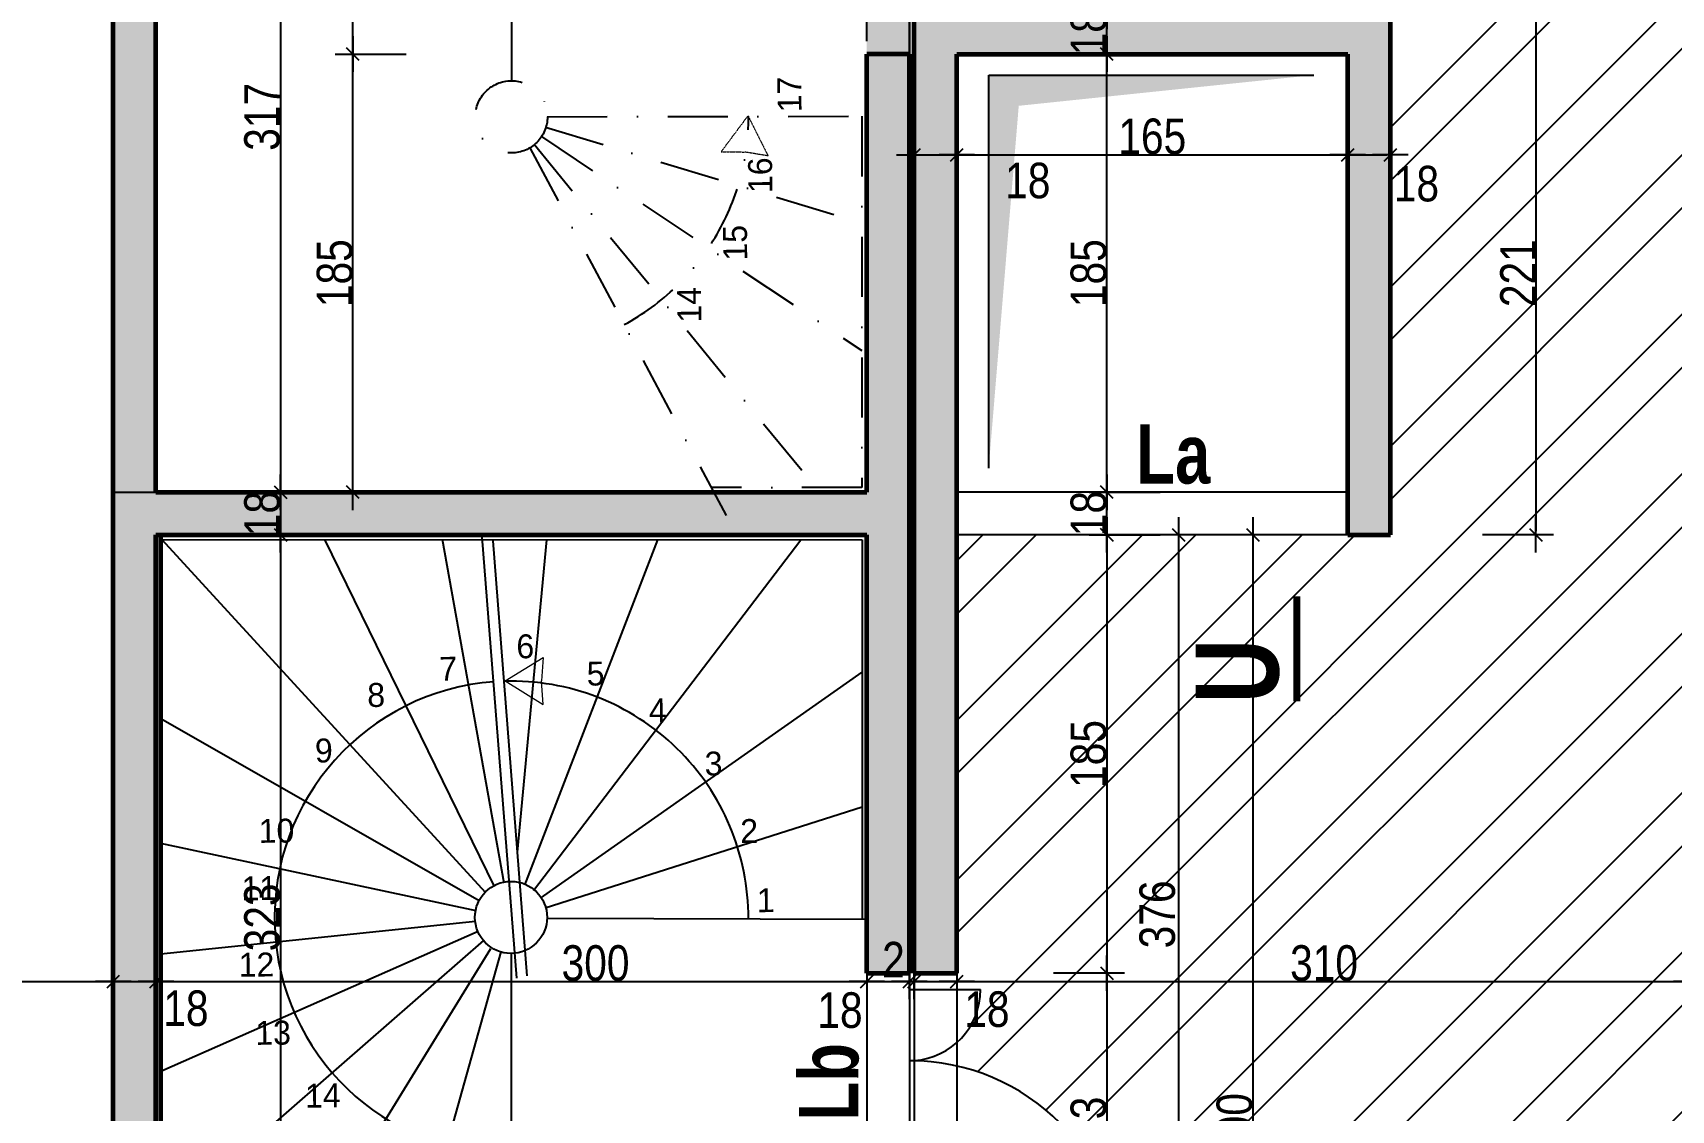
# Model space of a CAD drawing. Header units: millimetres. Extents: x -1734 to 5256, y -3612 to 588.
# Drawn here: x 1688 to 2379, y -916 to -461 of the extents above; entities that cross this region are included whole.
import ezdxf
from ezdxf.enums import TextEntityAlignment as Align

# ---------------------------------------------------------------- set-up
doc = ezdxf.new("R2010")
doc.units = ezdxf.units.MM
for name, pattern in [('CACHEX2', [19.05, 12.7, -6.35]), ('Style de ligne -16', [0.192476, 0.123031, -0.069444]), ('TIRETPTX2', [50.8, 25.4, -12.7, 0, -12.7])]:
    doc.linetypes.add(name, pattern=pattern)
for name, color, linetype in [('01_cote_gen', 4, 'Continuous'), ('01_isolant ext', 2, 'TIRETPTX2'), ('01_linteaux', 2, 'Continuous'), ('01_murs_sup', 2, 'CACHEX2'), ('01_poch_murs', 253, 'Continuous'), ('01_resv', 32, 'Continuous'), ('01_texte', 230, 'Continuous'), ('AA_COTES', 2, 'Continuous')]:
    doc.layers.add(name, color=color, linetype=linetype)
doc.layers.add('01_murs_coup', color=5, linetype='Continuous', lineweight=60)
doc.styles.add('Century Gothic', font='GOTHIC.TTF')
doc.styles.add('impact', font='impact.ttf')
doc.styles.add('STYLE2', font='ARIALN.TTF')
doc.dimstyles.new('JB50', dxfattribs={"dimscale": 0.1, "dimtxt": 150, "dimasz": 15, "dimexe": 0.1, "dimexo": 0.1, "dimgap": 0.09, "dimtad": 1, "dimdec": 1, "dimdsep": 46, "dimtxsty": 'STYLE2', "dimblk1": 'BOND_G', "dimblk2": 'BOND_D', "dimsah": 1, "dimcen": 1.5, "dimdle": 0.01, "dimse1": 1, "dimse2": 1, "dimclrd": 4, "dimclre": 2, "dimclrt": 6, "dimazin": 2, "dimtfac": 2.333333, "dimtdec": 1, "dimtix": 1, "dimtmove": 2, "dimatfit": 3, "dimldrblk": 'BOND_G', "dimfxl": 1, "dimtolj": 1, "dimtzin": 0, "dimarcsym": 0})
pattern_1 = [(135, (-68736.468, 24963.4096), (-11.22532015, 9e-16), [7.9375, -7.9375])]

# ---------------------------------------------------------------- blocks, each defined once
blk = doc.blocks.new('BOND_G')
at = {"layer": 'AA_COTES', "color": 0}
for p, q in [((0, -5), (0, 15)), ((5, 0), (-5, 0)), ((1.77, 1.77), (-1.77, -1.77))]:
    blk.add_line(p, q, dxfattribs=at)
blk = doc.blocks.new('BOND_D')
at = {"layer": 'AA_COTES', "color": 0}
for p, q in [((0, 5), (0, -15)), ((5, 0), (-5, 0)), ((-1.77, -1.77), (1.77, 1.77))]:
    blk.add_line(p, q, dxfattribs=at)
blk = doc.blocks.new('*D31')
at = {"layer": '01_cote_gen', "color": 4, "lineweight": -2, "transparency": 16777216}
blk.add_line((2061.23, -512.19), (2076.23, -512.19), dxfattribs=at)
at = {"layer": 'DEFPOINTS', "color": 0}
for p in [(2077.73, -512.19), (2059.73, -527.37), (2077.73, -527.37)]:
    blk.add_point(p, dxfattribs=at)
at = {"layer": '01_cote_gen', "color": 4, "lineweight": -2, "transparency": 16777216, "xscale": 1.5, "yscale": 1.5, "zscale": 1.5, "rotation": 180}
blk.add_blockref('BOND_G', (2059.73, -512.19), dxfattribs=at)
at = {"layer": '01_cote_gen', "color": 4, "lineweight": -2, "transparency": 16777216, "xscale": 1.5, "yscale": 1.5, "zscale": 1.5}
blk.add_blockref('BOND_D', (2077.73, -512.19), dxfattribs=at)
at = {"layer": '01_cote_gen', "color": 6, "transparency": 16777216, "insert": (2107.68, -523.15), "char_height": 15, "attachment_point": 5, "style": 'STYLE2'}
blk.add_mtext('\\A1;18', dxfattribs=at)
blk = doc.blocks.new('*D32')
at = {"layer": '01_cote_gen', "color": 4, "lineweight": -2, "transparency": 16777216}
blk.add_line((2244.23, -512.19), (2259.23, -512.19), dxfattribs=at)
at = {"layer": 'DEFPOINTS', "color": 0}
for p in [(2260.73, -512.19), (2242.73, -528.92), (2260.73, -528.92)]:
    blk.add_point(p, dxfattribs=at)
at = {"layer": '01_cote_gen', "color": 4, "lineweight": -2, "transparency": 16777216, "xscale": 1.5, "yscale": 1.5, "zscale": 1.5, "rotation": 180}
blk.add_blockref('BOND_G', (2242.73, -512.19), dxfattribs=at)
at = {"layer": '01_cote_gen', "color": 4, "lineweight": -2, "transparency": 16777216, "xscale": 1.5, "yscale": 1.5, "zscale": 1.5}
blk.add_blockref('BOND_D', (2260.73, -512.19), dxfattribs=at)
at = {"layer": '01_cote_gen', "color": 6, "transparency": 16777216, "insert": (2271.71, -524.48), "char_height": 15, "attachment_point": 5, "style": 'STYLE2'}
blk.add_mtext('\\A1;18', dxfattribs=at)
blk = doc.blocks.new('*D67')
at = {"layer": '01_cote_gen', "color": 4, "lineweight": -2, "transparency": 16777216}
blk.add_line((974.23, -861.21), (1720.23, -861.21), dxfattribs=at)
at = {"layer": 'DEFPOINTS', "color": 0}
for p in [(1721.73, -861.21), (972.73, -883.71), (1721.73, -883.71)]:
    blk.add_point(p, dxfattribs=at)
at = {"layer": '01_cote_gen', "color": 4, "lineweight": -2, "transparency": 16777216, "xscale": 1.5, "yscale": 1.5, "zscale": 1.5, "rotation": 180}
blk.add_blockref('BOND_G', (972.73, -861.21), dxfattribs=at)
at = {"layer": '01_cote_gen', "color": 4, "lineweight": -2, "transparency": 16777216, "xscale": 1.5, "yscale": 1.5, "zscale": 1.5}
blk.add_blockref('BOND_D', (1721.73, -861.21), dxfattribs=at)
at = {"layer": '01_cote_gen', "color": 6, "transparency": 16777216, "insert": (1347.23, -853.55), "char_height": 15, "attachment_point": 5, "style": 'STYLE2'}
blk.add_mtext('\\A1;749', dxfattribs=at)
blk = doc.blocks.new('*D68')
at = {"layer": '01_cote_gen', "color": 4, "lineweight": -2, "transparency": 16777216}
blk.add_line((1723.23, -861.21), (1738.23, -861.21), dxfattribs=at)
at = {"layer": 'DEFPOINTS', "color": 0}
for p in [(1739.73, -861.21), (1721.73, -906.64), (1739.73, -906.64)]:
    blk.add_point(p, dxfattribs=at)
at = {"layer": '01_cote_gen', "color": 4, "lineweight": -2, "transparency": 16777216, "xscale": 1.5, "yscale": 1.5, "zscale": 1.5, "rotation": 180}
blk.add_blockref('BOND_G', (1721.73, -861.21), dxfattribs=at)
at = {"layer": '01_cote_gen', "color": 4, "lineweight": -2, "transparency": 16777216, "xscale": 1.5, "yscale": 1.5, "zscale": 1.5}
blk.add_blockref('BOND_D', (1739.73, -861.21), dxfattribs=at)
at = {"layer": '01_cote_gen', "color": 6, "transparency": 16777216, "insert": (1752.37, -872.63), "char_height": 15, "attachment_point": 5, "style": 'STYLE2'}
blk.add_mtext('\\A1;18', dxfattribs=at)
blk = doc.blocks.new('*D69')
at = {"layer": '01_cote_gen', "color": 4, "lineweight": -2, "transparency": 16777216}
blk.add_line((1741.23, -861.21), (2038.23, -861.21), dxfattribs=at)
at = {"layer": 'DEFPOINTS', "color": 0}
for p in [(1739.73, -834.18), (2039.73, -845.36), (2039.73, -861.21)]:
    blk.add_point(p, dxfattribs=at)
at = {"layer": '01_cote_gen', "color": 4, "lineweight": -2, "transparency": 16777216, "xscale": 1.5, "yscale": 1.5, "zscale": 1.5, "rotation": 180}
blk.add_blockref('BOND_G', (1739.73, -861.21), dxfattribs=at)
at = {"layer": '01_cote_gen', "color": 4, "lineweight": -2, "transparency": 16777216, "xscale": 1.5, "yscale": 1.5, "zscale": 1.5}
blk.add_blockref('BOND_D', (2039.73, -861.21), dxfattribs=at)
at = {"layer": '01_cote_gen', "color": 6, "transparency": 16777216, "insert": (1925.25, -853.55), "char_height": 15, "attachment_point": 5, "style": 'STYLE2'}
blk.add_mtext('\\A1;300', dxfattribs=at)
blk = doc.blocks.new('*D70')
at = {"layer": '01_cote_gen', "color": 4, "lineweight": -2, "transparency": 16777216}
blk.add_line((2041.23, -861.21), (2056.23, -861.21), dxfattribs=at)
at = {"layer": 'DEFPOINTS', "color": 0}
for p in [(2039.73, -834.94), (2057.73, -834.94), (2057.73, -861.21)]:
    blk.add_point(p, dxfattribs=at)
at = {"layer": '01_cote_gen', "color": 4, "lineweight": -2, "transparency": 16777216, "xscale": 1.5, "yscale": 1.5, "zscale": 1.5, "rotation": 180}
blk.add_blockref('BOND_G', (2039.73, -861.21), dxfattribs=at)
at = {"layer": '01_cote_gen', "color": 4, "lineweight": -2, "transparency": 16777216, "xscale": 1.5, "yscale": 1.5, "zscale": 1.5}
blk.add_blockref('BOND_D', (2057.73, -861.21), dxfattribs=at)
at = {"layer": '01_cote_gen', "color": 6, "transparency": 16777216, "insert": (2028.42, -873.43), "char_height": 15, "attachment_point": 5, "style": 'STYLE2'}
blk.add_mtext('\\A1;18', dxfattribs=at)
blk = doc.blocks.new('*D71')
at = {"layer": '01_cote_gen', "color": 4, "lineweight": -2, "transparency": 16777216}
for p, q in [((2056.23, -861.21), (2054.73, -861.21)), ((2057.73, -861.21), (2059.73, -861.21)), ((2061.23, -861.21), (2062.73, -861.21))]:
    blk.add_line(p, q, dxfattribs=at)
at = {"layer": 'DEFPOINTS', "color": 0}
for p in [(2057.73, -828.8), (2059.73, -828.8), (2059.73, -861.21)]:
    blk.add_point(p, dxfattribs=at)
at = {"layer": '01_cote_gen', "color": 4, "lineweight": -2, "transparency": 16777216, "xscale": 1.5, "yscale": 1.5, "zscale": 1.5}
blk.add_blockref('BOND_G', (2057.73, -861.21), dxfattribs=at)
at = {"layer": '01_cote_gen', "color": 4, "lineweight": -2, "transparency": 16777216, "xscale": 1.5, "yscale": 1.5, "zscale": 1.5, "rotation": 180}
blk.add_blockref('BOND_D', (2059.73, -861.21), dxfattribs=at)
at = {"layer": '01_cote_gen', "color": 6, "transparency": 16777216, "insert": (2050.98, -852.02), "char_height": 15, "attachment_point": 5, "style": 'STYLE2'}
blk.add_mtext('\\A1;2', dxfattribs=at)
blk = doc.blocks.new('*D72')
at = {"layer": '01_cote_gen', "color": 4, "lineweight": -2, "transparency": 16777216}
blk.add_line((2061.23, -861.21), (2076.23, -861.21), dxfattribs=at)
at = {"layer": 'DEFPOINTS', "color": 0}
for p in [(2059.73, -820.83), (2077.73, -820.83), (2077.73, -861.21)]:
    blk.add_point(p, dxfattribs=at)
at = {"layer": '01_cote_gen', "color": 4, "lineweight": -2, "transparency": 16777216, "xscale": 1.5, "yscale": 1.5, "zscale": 1.5, "rotation": 180}
blk.add_blockref('BOND_G', (2059.73, -861.21), dxfattribs=at)
at = {"layer": '01_cote_gen', "color": 4, "lineweight": -2, "transparency": 16777216, "xscale": 1.5, "yscale": 1.5, "zscale": 1.5}
blk.add_blockref('BOND_D', (2077.73, -861.21), dxfattribs=at)
at = {"layer": '01_cote_gen', "color": 6, "transparency": 16777216, "insert": (2090.43, -873.02), "char_height": 15, "attachment_point": 5, "style": 'STYLE2'}
blk.add_mtext('\\A1;18', dxfattribs=at)
blk = doc.blocks.new('*D73')
at = {"layer": '01_cote_gen', "color": 4, "lineweight": -2, "transparency": 16777216}
blk.add_line((2079.23, -861.21), (2386.23, -861.21), dxfattribs=at)
at = {"layer": 'DEFPOINTS', "color": 0}
for p in [(2077.73, -815.43), (2387.73, -815.43), (2387.73, -861.21)]:
    blk.add_point(p, dxfattribs=at)
at = {"layer": '01_cote_gen', "color": 4, "lineweight": -2, "transparency": 16777216, "xscale": 1.5, "yscale": 1.5, "zscale": 1.5, "rotation": 180}
blk.add_blockref('BOND_G', (2077.73, -861.21), dxfattribs=at)
at = {"layer": '01_cote_gen', "color": 4, "lineweight": -2, "transparency": 16777216, "xscale": 1.5, "yscale": 1.5, "zscale": 1.5}
blk.add_blockref('BOND_D', (2387.73, -861.21), dxfattribs=at)
at = {"layer": '01_cote_gen', "color": 6, "transparency": 16777216, "insert": (2232.73, -853.55), "char_height": 15, "attachment_point": 5, "style": 'STYLE2'}
blk.add_mtext('\\A1;310', dxfattribs=at)
blk = doc.blocks.new('*D174')
at = {"layer": '01_cote_gen', "color": 4, "lineweight": -2, "transparency": 16777216}
blk.add_line((2141.02, -671.18), (2141.02, -656.18), dxfattribs=at)
at = {"layer": 'DEFPOINTS', "color": 0}
for p in [(2141.02, -654.68), (2160.23, -654.68), (2160.23, -672.68)]:
    blk.add_point(p, dxfattribs=at)
at = {"layer": '01_cote_gen', "color": 4, "lineweight": -2, "transparency": 16777216, "xscale": 1.5, "yscale": 1.5, "zscale": 1.5}
for name, p, rotation in [('BOND_D', (2141.02, -654.68), 90), ('BOND_G', (2141.02, -672.68), 270)]:
    blk.add_blockref(name, p, dxfattribs=dict(at, rotation=rotation))
at = {"layer": '01_cote_gen', "color": 6, "transparency": 16777216, "insert": (2133.35, -663.68), "char_height": 15, "attachment_point": 5, "rotation": 90, "style": 'STYLE2'}
blk.add_mtext('\\A1;18', dxfattribs=at)
blk = doc.blocks.new('*D175')
at = {"layer": '01_cote_gen', "color": 4, "lineweight": -2, "transparency": 16777216}
blk.add_line((2141.02, -653.18), (2141.02, -471.18), dxfattribs=at)
at = {"layer": 'DEFPOINTS', "color": 0}
for p in [(2141.02, -469.68), (2163.52, -469.68), (2163.52, -654.68)]:
    blk.add_point(p, dxfattribs=at)
at = {"layer": '01_cote_gen', "color": 4, "lineweight": -2, "transparency": 16777216, "xscale": 1.5, "yscale": 1.5, "zscale": 1.5}
for name, p, rotation in [('BOND_D', (2141.02, -469.68), 90), ('BOND_G', (2141.02, -654.68), 270)]:
    blk.add_blockref(name, p, dxfattribs=dict(at, rotation=rotation))
at = {"layer": '01_cote_gen', "color": 6, "transparency": 16777216, "insert": (2133.35, -562.18), "char_height": 15, "attachment_point": 5, "rotation": 90, "style": 'STYLE2'}
blk.add_mtext('\\A1;185', dxfattribs=at)
blk = doc.blocks.new('*D176')
at = {"layer": '01_cote_gen', "color": 4, "lineweight": -2, "transparency": 16777216}
blk.add_line((2141.02, -468.18), (2141.02, -453.18), dxfattribs=at)
at = {"layer": 'DEFPOINTS', "color": 0}
for p in [(2141.02, -451.68), (2161.34, -451.68), (2155.34, -469.68)]:
    blk.add_point(p, dxfattribs=at)
at = {"layer": '01_cote_gen', "color": 4, "lineweight": -2, "transparency": 16777216, "xscale": 1.5, "yscale": 1.5, "zscale": 1.5}
for name, p, rotation in [('BOND_D', (2141.02, -451.68), 90), ('BOND_G', (2141.02, -469.68), 270)]:
    blk.add_blockref(name, p, dxfattribs=dict(at, rotation=rotation))
at = {"layer": '01_cote_gen', "color": 6, "transparency": 16777216, "insert": (2133.35, -460.68), "char_height": 15, "attachment_point": 5, "rotation": 90, "style": 'STYLE2'}
blk.add_mtext('\\A1;18', dxfattribs=at)
blk = doc.blocks.new('*D178')
at = {"layer": '01_cote_gen', "color": 4, "lineweight": -2, "transparency": 16777216}
blk.add_line((2141.02, -674.18), (2141.02, -856.21), dxfattribs=at)
at = {"layer": 'DEFPOINTS', "color": 0}
for p in [(2105.26, -672.68), (2077.73, -857.71), (2141.02, -857.71)]:
    blk.add_point(p, dxfattribs=at)
at = {"layer": '01_cote_gen', "color": 4, "lineweight": -2, "transparency": 16777216, "xscale": 1.5, "yscale": 1.5, "zscale": 1.5}
for name, p, rotation in [('BOND_G', (2141.02, -672.68), 90), ('BOND_D', (2141.02, -857.71), 270)]:
    blk.add_blockref(name, p, dxfattribs=dict(at, rotation=rotation))
at = {"layer": '01_cote_gen', "color": 6, "transparency": 16777216, "insert": (2133.35, -765.2), "char_height": 15, "attachment_point": 5, "rotation": 90, "style": 'STYLE2'}
blk.add_mtext('\\A1;185', dxfattribs=at)
blk = doc.blocks.new('Groupe-141-1')
at = {"color": 7, "linetype": 'Style de ligne -16', "lineweight": 13}
for p, q in [((14120.06, -46468.85), (14103.01, -46460.55)), ((14103.01, -46460.55), (14104.76, -46470.38)), ((14120.06, -46468.85), (14104.99, -46480.37)), ((14104.99, -46480.37), (14104.76, -46470.38))]:
    blk.add_line(p, q, dxfattribs=at)
blk = doc.blocks.new('Groupe-142-1')
at = {"color": 7, "linetype": 'Continuous', "lineweight": 13}
for p, q in [((14080.01, -46273.06), (14094.02, -46260.26)), ((14094.02, -46260.26), (14095.12, -46270.2)), ((14080.01, -46273.06), (14097.73, -46279.84)), ((14097.73, -46279.84), (14095.12, -46270.2))]:
    blk.add_line(p, q, dxfattribs=at)
blk = doc.blocks.new('*D520')
at = {"layer": '01_cote_gen', "color": 4, "lineweight": -2, "transparency": 16777216}
blk.add_line((2079.23, -512.19), (2241.23, -512.19), dxfattribs=at)
at = {"layer": 'DEFPOINTS', "color": 0}
for p in [(2242.73, -512.19), (2077.73, -526.25), (2242.73, -526.25)]:
    blk.add_point(p, dxfattribs=at)
at = {"layer": '01_cote_gen', "color": 4, "lineweight": -2, "transparency": 16777216, "xscale": 1.5, "yscale": 1.5, "zscale": 1.5, "rotation": 180}
blk.add_blockref('BOND_G', (2077.73, -512.19), dxfattribs=at)
at = {"layer": '01_cote_gen', "color": 4, "lineweight": -2, "transparency": 16777216, "xscale": 1.5, "yscale": 1.5, "zscale": 1.5}
blk.add_blockref('BOND_D', (2242.73, -512.19), dxfattribs=at)
at = {"layer": '01_cote_gen', "color": 6, "transparency": 16777216, "insert": (2160.23, -504.52), "char_height": 15, "attachment_point": 5, "style": 'STYLE2'}
blk.add_mtext('\\A1;165', dxfattribs=at)
blk = doc.blocks.new('*D548')
at = {"layer": '01_cote_gen', "color": 4, "lineweight": -2, "transparency": 16777216}
blk.add_line((1792.25, -339.19), (1792.25, -653.18), dxfattribs=at)
at = {"layer": 'DEFPOINTS', "color": 0}
for p in [(1814.75, -337.69), (1792.25, -654.68), (1814.75, -654.68)]:
    blk.add_point(p, dxfattribs=at)
at = {"layer": '01_cote_gen', "color": 4, "lineweight": -2, "transparency": 16777216, "xscale": 1.5, "yscale": 1.5, "zscale": 1.5}
for name, p, rotation in [('BOND_G', (1792.25, -337.69), 90), ('BOND_D', (1792.25, -654.68), 270)]:
    blk.add_blockref(name, p, dxfattribs=dict(at, rotation=rotation))
at = {"layer": '01_cote_gen', "color": 6, "transparency": 16777216, "insert": (1784.58, -496.19), "char_height": 15, "attachment_point": 5, "rotation": 90, "style": 'STYLE2'}
blk.add_mtext('\\A1;317', dxfattribs=at)
blk = doc.blocks.new('*D549')
at = {"layer": '01_cote_gen', "color": 4, "lineweight": -2, "transparency": 16777216}
blk.add_line((1792.25, -656.18), (1792.25, -671.18), dxfattribs=at)
at = {"layer": 'DEFPOINTS', "color": 0}
for p in [(1799.75, -654.68), (1792.25, -672.68), (1799.75, -672.68)]:
    blk.add_point(p, dxfattribs=at)
at = {"layer": '01_cote_gen', "color": 4, "lineweight": -2, "transparency": 16777216, "xscale": 1.5, "yscale": 1.5, "zscale": 1.5}
for name, p, rotation in [('BOND_G', (1792.25, -654.68), 90), ('BOND_D', (1792.25, -672.68), 270)]:
    blk.add_blockref(name, p, dxfattribs=dict(at, rotation=rotation))
at = {"layer": '01_cote_gen', "color": 6, "transparency": 16777216, "insert": (1784.58, -663.68), "char_height": 15, "attachment_point": 5, "rotation": 90, "style": 'STYLE2'}
blk.add_mtext('\\A1;18', dxfattribs=at)
blk = doc.blocks.new('*D550')
at = {"layer": '01_cote_gen', "color": 4, "lineweight": -2, "transparency": 16777216}
blk.add_line((1792.25, -674.18), (1792.25, -994.18), dxfattribs=at)
at = {"layer": 'DEFPOINTS', "color": 0}
for p in [(1819.2, -672.68), (1792.25, -995.68), (1819.2, -995.68)]:
    blk.add_point(p, dxfattribs=at)
at = {"layer": '01_cote_gen', "color": 4, "lineweight": -2, "transparency": 16777216, "xscale": 1.5, "yscale": 1.5, "zscale": 1.5}
for name, p, rotation in [('BOND_G', (1792.25, -672.68), 90), ('BOND_D', (1792.25, -995.68), 270)]:
    blk.add_blockref(name, p, dxfattribs=dict(at, rotation=rotation))
at = {"layer": '01_cote_gen', "color": 6, "transparency": 16777216, "insert": (1784.58, -834.18), "char_height": 15, "attachment_point": 5, "rotation": 90, "style": 'STYLE2'}
blk.add_mtext('\\A1;323', dxfattribs=at)
blk = doc.blocks.new('*D555')
at = {"layer": '01_cote_gen', "color": 4, "lineweight": -2, "transparency": 16777216}
blk.add_line((2141.02, -859.21), (2141.02, -989.18), dxfattribs=at)
at = {"layer": 'DEFPOINTS', "color": 0}
for p in [(2077.73, -857.71), (2077.73, -990.68), (2141.02, -990.68)]:
    blk.add_point(p, dxfattribs=at)
at = {"layer": '01_cote_gen', "color": 4, "lineweight": -2, "transparency": 16777216, "xscale": 1.5, "yscale": 1.5, "zscale": 1.5}
for name, p, rotation in [('BOND_G', (2141.02, -857.71), 90), ('BOND_D', (2141.02, -990.68), 270)]:
    blk.add_blockref(name, p, dxfattribs=dict(at, rotation=rotation))
at = {"layer": '01_cote_gen', "color": 6, "transparency": 16777216, "insert": (2133.35, -924.2), "char_height": 15, "attachment_point": 5, "rotation": 90, "style": 'STYLE2'}
blk.add_mtext('\\A1;133', dxfattribs=at)
blk = doc.blocks.new('*D559')
at = {"layer": '01_cote_gen', "color": 4, "lineweight": -2, "transparency": 16777216}
blk.add_line((2171.29, -674.18), (2171.29, -1047.18), dxfattribs=at)
at = {"layer": 'DEFPOINTS', "color": 0}
for p in [(2174.47, -672.68), (2148.52, -1048.68), (2171.29, -1048.68)]:
    blk.add_point(p, dxfattribs=at)
at = {"layer": '01_cote_gen', "color": 4, "lineweight": -2, "transparency": 16777216, "xscale": 1.5, "yscale": 1.5, "zscale": 1.5}
for name, p, rotation in [('BOND_G', (2171.29, -672.68), 90), ('BOND_D', (2171.29, -1048.68), 270)]:
    blk.add_blockref(name, p, dxfattribs=dict(at, rotation=rotation))
at = {"layer": '01_cote_gen', "color": 6, "transparency": 16777216, "insert": (2162.4, -832.92), "char_height": 15, "attachment_point": 5, "rotation": 90, "style": 'STYLE2'}
blk.add_mtext('\\A1;376', dxfattribs=at)
blk = doc.blocks.new('*D561')
at = {"layer": '01_cote_gen', "color": 4, "lineweight": -2, "transparency": 16777216}
blk.add_line((2202.62, -674.18), (2202.62, -1171.22), dxfattribs=at)
at = {"layer": 'DEFPOINTS', "color": 0}
for p in [(2203.55, -672.68), (2202.62, -1172.72), (2203.65, -1172.72)]:
    blk.add_point(p, dxfattribs=at)
at = {"layer": '01_cote_gen', "color": 4, "lineweight": -2, "transparency": 16777216, "xscale": 1.5, "yscale": 1.5, "zscale": 1.5}
for name, p, rotation in [('BOND_G', (2202.62, -672.68), 90), ('BOND_D', (2202.62, -1172.72), 270)]:
    blk.add_blockref(name, p, dxfattribs=dict(at, rotation=rotation))
at = {"layer": '01_cote_gen', "color": 6, "transparency": 16777216, "insert": (2194.95, -922.7), "char_height": 15, "attachment_point": 5, "rotation": 90, "style": 'STYLE2'}
blk.add_mtext('\\A1;500', dxfattribs=at)
blk = doc.blocks.new('*D565')
at = {"layer": '01_cote_gen', "color": 4, "lineweight": -2, "transparency": 16777216}
blk.add_line((2322.11, -453.18), (2322.11, -671.18), dxfattribs=at)
at = {"layer": 'DEFPOINTS', "color": 0}
for p in [(2260.73, -451.68), (2260.73, -672.68), (2322.11, -672.68)]:
    blk.add_point(p, dxfattribs=at)
at = {"layer": '01_cote_gen', "color": 4, "lineweight": -2, "transparency": 16777216, "xscale": 1.5, "yscale": 1.5, "zscale": 1.5}
for name, p, rotation in [('BOND_G', (2322.11, -451.68), 90), ('BOND_D', (2322.11, -672.68), 270)]:
    blk.add_blockref(name, p, dxfattribs=dict(at, rotation=rotation))
at = {"layer": '01_cote_gen', "color": 6, "transparency": 16777216, "insert": (2314.57, -562.18), "char_height": 15, "attachment_point": 5, "rotation": 90, "style": 'STYLE2'}
blk.add_mtext('\\A1;221', dxfattribs=at)
blk = doc.blocks.new('*D621')
at = {"layer": '01_cote_gen', "color": 4, "lineweight": -2, "transparency": 16777216}
blk.add_line((1822.85, -653.18), (1822.85, -471.18), dxfattribs=at)
at = {"layer": 'DEFPOINTS', "color": 0}
for p in [(1822.85, -469.68), (2038.35, -469.68), (2038.35, -654.68)]:
    blk.add_point(p, dxfattribs=at)
at = {"layer": '01_cote_gen', "color": 4, "lineweight": -2, "transparency": 16777216, "xscale": 1.5, "yscale": 1.5, "zscale": 1.5}
for name, p, rotation in [('BOND_D', (1822.85, -469.68), 90), ('BOND_G', (1822.85, -654.68), 270)]:
    blk.add_blockref(name, p, dxfattribs=dict(at, rotation=rotation))
at = {"layer": '01_cote_gen', "color": 6, "transparency": 16777216, "insert": (1815.18, -562.18), "char_height": 15, "attachment_point": 5, "rotation": 90, "style": 'STYLE2'}
blk.add_mtext('\\A1;185', dxfattribs=at)
blk = doc.blocks.new('*D622')
at = {"layer": '01_cote_gen', "color": 4, "lineweight": -2, "transparency": 16777216}
blk.add_line((1822.85, -468.18), (1822.85, -339.19), dxfattribs=at)
at = {"layer": 'DEFPOINTS', "color": 0}
for p in [(1822.85, -337.69), (1831.35, -337.69), (1845.35, -469.68)]:
    blk.add_point(p, dxfattribs=at)
at = {"layer": '01_cote_gen', "color": 4, "lineweight": -2, "transparency": 16777216, "xscale": 1.5, "yscale": 1.5, "zscale": 1.5}
for name, p, rotation in [('BOND_D', (1822.85, -337.69), 90), ('BOND_G', (1822.85, -469.68), 270)]:
    blk.add_blockref(name, p, dxfattribs=dict(at, rotation=rotation))
at = {"layer": '01_cote_gen', "color": 6, "transparency": 16777216, "insert": (1815.18, -403.69), "char_height": 15, "attachment_point": 5, "rotation": 90, "style": 'STYLE2'}
blk.add_mtext('\\A1;132', dxfattribs=at)
blk = doc.blocks.new('*D701')
at = {"layer": '01_cote_gen', "color": 4, "lineweight": -2, "transparency": 16777216}
for p, q in [((1823.18, -55.97), (1821.68, -55.97)), ((1855.45, -55.97), (1824.68, -55.97)), ((1856.95, -55.97), (1858.45, -55.97))]:
    blk.add_line(p, q, dxfattribs=at)
at = {"layer": 'DEFPOINTS', "color": 0}
for p in [(1855.45, -19.63), (1824.68, -55.97), (1824.68, -1033.72)]:
    blk.add_point(p, dxfattribs=at)
at = {"layer": '01_cote_gen', "color": 4, "lineweight": -2, "transparency": 16777216, "xscale": 1.5, "yscale": 1.5, "zscale": 1.5}
blk.add_blockref('BOND_D', (1824.68, -55.97), dxfattribs=at)
at = {"layer": '01_cote_gen', "color": 4, "lineweight": -2, "transparency": 16777216, "xscale": 1.5, "yscale": 1.5, "zscale": 1.5, "rotation": 180}
blk.add_blockref('BOND_G', (1855.45, -55.97), dxfattribs=at)
at = {"layer": '01_cote_gen', "color": 6, "transparency": 16777216, "insert": (1840.07, -48.3), "char_height": 15, "attachment_point": 5, "style": 'STYLE2'}
blk.add_mtext('\\A1;30.8', dxfattribs=at)

msp = doc.modelspace()

# ---------------------------------------------------------------- hatches: boundary and pattern name
at = {"layer": '01_murs_sup'}
h = msp.add_hatch(dxfattribs=at)
h.set_pattern_fill('DASH', color=256, scale=2.5, angle=135)
h.set_pattern_definition(pattern_1)
h.paths.add_polyline_path([(2263.73, 314.3), (2245.73, 314.3), (2245.73, 215.3), (2263.73, 215.3)])
h.paths.add_polyline_path([(2263.73, 125.3), (2245.73, 125.3), (2245.73, 67.3), (2263.73, 67.3)])
h.paths.add_polyline_path([(2263.73, -22.7), (2245.73, -22.7), (2245.73, -161.7), (2263.73, -161.7)])
h.paths.add_polyline_path([(2405.73, 314.3), (2387.73, 314.3), (2387.73, 215.3), (2405.73, 215.3)])
h.paths.add_polyline_path([(2405.73, 125.3), (2387.73, 125.3), (2387.73, 67.3), (2405.73, 67.3)])
h.paths.add_polyline_path([(2405.73, -22.7), (2387.73, -22.7), (2387.73, -161.7), (2405.73, -161.7)])
h.paths.add_polyline_path([(2057.73, -321.69), (1717.73, -321.69), (1625.73, -321.69), (1625.73, -337.69), (2039.73, -337.69), (2039.73, -654.68), (1721.73, -654.68), (1721.73, -995.68), (1678.73, -995.68), (1678.73, -1030.68), (1298.73, -1030.68), (1298.73, -1048.68), (1696.73, -1048.68), (1696.73, -1013.68), (2039.73, -1013.68), (2039.73, -1048.68), (2057.73, -1048.68), (2057.73, -990.68), (2039.73, -990.68), (2039.73, -995.68), (1739.73, -995.68), (1739.73, -672.68), (2039.73, -672.68), (2039.73, -857.68), (2057.73, -857.68)])
h.paths.add_polyline_path([(1353.73, -321.69), (952.73, -321.69), (853.73, -321.69), (853.73, -337.69), (954.73, -337.69), (954.73, -1030.68), (830.73, -1030.68), (830.73, -1048.68), (1196.73, -1048.68), (1196.73, -1030.68), (972.73, -1030.68), (972.73, -337.69), (1353.73, -337.69)])
h = msp.add_hatch(dxfattribs=at)
h.set_pattern_fill('DASH', color=256, scale=2.5, angle=135)
h.set_pattern_definition(pattern_1)
h.paths.add_polyline_path([(2263.73, -311.7), (2245.73, -311.7), (2245.73, -321.69), (2059.73, -321.69), (2059.73, -857.65), (2077.73, -857.65), (2077.73, -469.68), (2242.73, -469.68), (2242.73, -672.68), (2260.73, -672.68), (2260.73, -451.68), (2260.73, -445.68), (2250.73, -445.68), (2250.73, -451.68), (2077.73, -451.68), (2077.73, -337.69), (2250.73, -337.69), (2250.73, -343.69), (2260.73, -343.69), (2260.73, -337.69), (2263.73, -337.69)])
h.paths.add_polyline_path([(2782.73, -321.69), (2780.73, -321.69), (2405.73, -321.69), (2405.73, -311.7), (2387.73, -311.7), (2387.73, -1048.68), (2708.73, -1048.68), (2708.73, -1030.68), (2405.73, -1030.68), (2405.73, -337.69), (2782.73, -337.69)])
h.paths.add_polyline_path([(3744.73, -321.69), (3742.73, -321.69), (2964.73, -321.69), (2964.73, -337.69), (3128.73, -337.69), (3128.73, -970.68), (2942.73, -970.68), (2942.73, -1030.68), (2810.73, -1030.68), (2810.73, -1048.68), (2960.73, -1048.68), (2960.73, -988.68), (3128.73, -988.68), (3128.73, -1048.68), (3387.73, -1048.68), (3387.73, -1030.68), (3146.73, -1030.68), (3146.73, -337.69), (3744.73, -337.69)])
at = {"layer": '01_poch_murs'}
h = msp.add_hatch(dxfattribs=at)
h.set_pattern_fill('ANSI32', color=256, scale=5)
h.paths.add_polyline_path([(4093.73, -1048.68), (3639.73, -1048.68), (3639.73, -1065.68), (3629.73, -1065.68), (3629.73, -1048.68), (3489.73, -1048.68), (3387.73, -1048.68), (3128.73, -1048.68), (3128.73, -988.68), (2960.73, -988.68), (2960.73, -1048.68), (2810.73, -1048.68), (2708.73, -1048.68), (2387.73, -1048.68), (2387.73, -337.69), (2260.73, -337.69), (2260.73, -343.69), (2250.73, -343.69), (2250.73, -337.69), (2167.73, -337.69), (2167.73, -343.69), (2167.73, -349.69), (2257.72, -349.69, -0.414214), (2167.73, -439.68), (2167.73, -445.68), (2167.73, -451.68), (2250.73, -451.68), (2250.73, -445.68), (2260.73, -445.68), (2260.73, -451.68), (2260.73, -672.68), (2242.73, -672.68), (2077.73, -672.68), (2077.73, -857.68), (2077.73, -864.68), (2087.73, -864.68, -0.213422), (2077.73, -887.04), (2077.73, -896.93, -0.350001), (2147.73, -984.68), (2077.73, -984.68), (2077.73, -990.68), (2077.73, -1048.68), (2059.73, -1048.68), (2059.73, -1172.68), (2332.73, -1172.68), (2387.73, -1172.68), (2701.73, -1172.68), (3387.73, -1172.68), (3489.73, -1172.68), (3629.73, -1172.68), (3629.73, -1167.68), (3639.73, -1167.68), (3639.73, -1172.68), (4093.73, -1172.68)])
h.paths.add_polyline_path([(4768.73, -1066.7), (4768.73, -1048.68), (4523.73, -1048.68), (4111.73, -1048.68), (4111.73, -1172.68), (4349.73, -1172.68), (4451.73, -1172.68), (4768.73, -1172.68), (4768.73, -1168.7)])
h.paths.add_polyline_path([(2057.73, -1048.68), (2039.73, -1048.68), (2039.73, -1013.68), (1696.73, -1013.68), (1696.73, -1048.68), (1414.73, -1048.68), (1363.73, -1048.68), (1363.73, -1155.16), (1363.73, -1172.74), (1414.73, -1172.74), (2057.73, -1172.74)])
h.paths.add_polyline_path([(1363.73, -1048.68), (1312.73, -1048.68), (830.73, -1048.68), (728.73, -1048.68), (690.73, -1048.68), (690.73, -1172.7), (711.73, -1172.7), (713.73, -1172.7), (813.73, -1172.72), (1323.73, -1172.74), (1363.73, -1172.74), (1363.73, -1155.16), (1363.73, -1149.88)])
h.paths.add_polyline_path([(2387.73, -161.7), (2387.73, -22.7), (2387.73, 67.3), (2387.73, 125.3), (2387.73, 215.3), (2387.73, 296.3), (2263.73, 296.3), (2263.73, 215.3), (2263.73, 125.3), (2263.73, 67.3), (2263.73, -22.7), (2263.73, -161.7), (2263.73, -311.7), (2263.73, -321.69), (2387.73, -321.69), (2387.73, -311.7)])
h.paths.add_polyline_path([(2387.73, -321.69), (2263.73, -321.69), (2263.73, -337.69), (2387.73, -337.69)])
h = msp.add_hatch(color=256, dxfattribs=at)
h.dxf.hatch_style = 1
h.paths.add_polyline_path([(1915.73, -321.69), (1536.73, -321.69), (1536.73, -337.69), (1721.73, -337.69), (1721.73, -995.68), (1678.73, -995.68), (1678.73, -1030.68), (1414.73, -1030.68), (1414.73, -1048.68), (1696.73, -1048.68), (1696.73, -1013.68), (2039.73, -1013.68), (2039.73, -1048.68), (2057.73, -1048.68), (2057.73, -990.68), (2039.73, -990.68), (2039.73, -995.68), (1739.73, -995.68), (1739.73, -672.68), (2039.73, -672.68), (2039.73, -857.68), (2057.73, -857.68), (2057.73, -469.68), (2039.73, -469.68), (2039.73, -654.68), (1739.73, -654.68), (1739.73, -337.69), (1915.73, -337.69)])
h.paths.add_polyline_path([(2057.73, -321.69), (2010.73, -321.69), (2010.73, -337.69), (2057.73, -337.69)], flags=17)
h.paths.add_polyline_path([(1439.73, -321.69), (1285.73, -321.69), (1285.73, -337.69), (1439.73, -337.69)])
h.paths.add_polyline_path([(1013.73, -321.69), (972.73, -321.69), (972.73, -337.69), (1013.73, -337.69)])
h.paths.add_polyline_path([(954.73, -321.69), (893.73, -321.69), (893.73, -337.69), (954.73, -337.69)])
h.paths.add_polyline_path([(711.73, -321.69), (595.73, -321.69), (595.73, -337.69), (711.73, -337.69)])
h.paths.add_polyline_path([(405.73, -321.69), (309.73, -321.69), (309.73, -683.69), (325.73, -683.69), (325.73, -337.69), (405.73, -337.69)])
h = msp.add_hatch(color=256, dxfattribs=at)
h.dxf.hatch_style = 1
h.paths.add_polyline_path([(972.73, -621.69), (954.73, -621.69), (954.73, -1030.68), (830.73, -1030.68), (830.73, -1048.68), (1312.73, -1048.68), (1312.73, -1030.68), (972.73, -1030.68)])
h.paths.add_polyline_path([(325.73, -760.69), (309.73, -760.69), (309.73, -839.69), (325.73, -839.69)])
h.paths.add_polyline_path([(325.73, -1031.69), (309.73, -1031.69), (309.73, -1172.7), (325.73, -1172.7)])
h.paths.add_polyline_path([(690.73, -1048.68), (728.73, -1048.68), (728.73, -1030.68), (672.73, -1030.68), (672.73, -1172.7), (690.73, -1172.7)])
h.paths.add_polyline_path([(2057.73, -1172.74), (1414.73, -1172.74), (1414.73, -1190.74), (2039.73, -1190.74), (2039.73, -1885.7), (1890.74, -1885.7), (1890.74, -1901.7), (2057.73, -1901.7)])
h.paths.add_polyline_path([(2077.73, -990.68), (2059.73, -990.68), (2059.73, -1048.68), (2077.73, -1048.68)])
h.paths.add_polyline_path([(2077.73, -469.68), (2242.73, -469.68), (2242.73, -672.68), (2260.73, -672.68), (2260.73, -451.68), (2167.73, -451.68), (2167.73, -445.68), (2157.73, -445.68), (2157.73, -451.68), (2059.73, -451.68), (2059.73, -857.68), (2077.73, -857.68)])
h.paths.add_polyline_path([(2405.73, -337.69), (2387.73, -337.69), (2387.73, -1048.68), (2708.73, -1048.68), (2708.73, -1030.68), (2405.73, -1030.68)])
h.paths.add_polyline_path([(2483.73, -321.69), (2405.73, -321.69), (2405.73, -337.69), (2483.73, -337.69)])

# ---------------------------------------------------------------- linework, layer by layer
at = {"layer": '01_cote_gen'}
msp.add_line((2091.19, -478.55), (2228.35, -478.55), dxfattribs=at)
at = {"layer": '01_isolant ext'}
for p, q in [((1889.86, -480.82), (1890.35, -337.68)), ((1904.81, -496.13), (2039.81, -495.93)), ((2037.71, -495.93), (2037.71, -652.68)), ((1904.17, -500.48), (2037.71, -541.07)), ((1897.47, -509.3), (1980.32, -664.48)), ((1899.32, -507.74), (2018.28, -652.68)), ((1902.81, -504.83), (2037.71, -594.85)), ((2037.71, -652.68), (1974.02, -652.68))]:
    msp.add_line(p, q, dxfattribs=at)
msp.add_circle((1889.73, -496.19), 15.22, dxfattribs=at)
msp.add_arc((1889.81, -495.93), 100, 298.36272, 0.00075, dxfattribs=at)
at = {"layer": '01_linteaux'}
for p, q in [((2057.73, -337.69), (2057.73, -469.68)), ((2091.19, -644.45), (2091.19, -478.55)), ((2242.73, -654.68), (2077.73, -654.68)), ((1741.73, -993.68), (1741.73, -674.67)), ((1741.73, -674.67), (2037.73, -674.74)), ((1879, -823.79), (1742.19, -674.68)), ((1882.54, -821.17), (1811, -674.69)), ((1886.69, -819.7), (1860.66, -674.7)), ((1877.32, -673.57), (1891.84, -859.88)), ((1881.96, -675.13), (1896.27, -858.8)), ((1892.38, -806.65), (1904.71, -674.71)), ((1895.35, -820.6), (1951.55, -674.72)), ((1899.11, -822.87), (2011.96, -674.74)), ((2037.73, -674.74), (2037.73, -834.95)), ((2242.73, -672.68), (2077.73, -672.68)), ((1902.07, -826.13), (2037.73, -730.67)), ((1876.1, -827.18), (1741.73, -750.34)), ((1903.95, -830.11), (2037.73, -787.56)), ((1874.88, -831.47), (1741.73, -803.03)), ((1874.66, -835.87), (1741.73, -849.69)), ((1904.9, -834.47), (2039.72, -834.95)), ((1875.72, -840.14), (1741.73, -899.19)), ((1877.98, -843.92), (1741.73, -962.89)), ((1880.89, -847.41), (1790.87, -993.68)), ((1885.24, -848.77), (1844.65, -993.68)), ((1889.58, -849.42), (1889.79, -995.78)), ((2039.73, -857.68), (2039.73, -990.68)), ((2057.73, -857.68), (2057.73, -990.68)), ((2059.73, -857.71), (2059.73, -990.68)), ((2077.73, -857.71), (2077.73, -990.68)), ((2057.73, -864.68), (2087.73, -864.68))]:
    msp.add_line(p, q, dxfattribs=at)
msp.add_circle((1889.58, -834.18), 15.22, dxfattribs=at)
for centre, radius, start, end in [((1889.78, -834.42), 100, 94.24583, 270.00075), ((1889.78, -834.42), 100, 359.80591, 91.66332), ((2057.73, -864.68), 30, 273.82255, 0), ((2057.73, -984.68), 90, 0, 90)]:
    msp.add_arc(centre, radius, start, end, dxfattribs=at)
for points in [[(2091.19, -478.55), (2228.35, -478.55), (2103.87, -491.52)], [(2091.19, -478.55), (2103.87, -491.52), (2091.19, -644.45)]]:
    msp.add_solid(points, dxfattribs=at)
at = {"layer": '01_murs_coup'}
for p, q in [((1721.73, -995.68), (1721.73, -337.69)), ((1739.73, -654.68), (1739.73, -337.69)), ((2059.73, -857.68), (2059.73, -451.68)), ((2260.73, -672.68), (2260.73, -451.68)), ((2039.73, -654.68), (2039.73, -469.68)), ((2057.73, -469.68), (2039.73, -469.68)), ((2057.73, -857.68), (2057.73, -469.68)), ((2077.73, -857.68), (2077.73, -469.68)), ((2077.73, -469.68), (2242.73, -469.68)), ((2242.73, -672.68), (2242.73, -469.68)), ((1739.73, -654.68), (2039.73, -654.68)), ((1739.73, -995.68), (1739.73, -672.68)), ((1739.73, -672.68), (2039.73, -672.68)), ((1741.73, -995.68), (1741.73, -672.68)), ((2039.73, -857.68), (2039.73, -672.68)), ((2242.73, -672.68), (2260.73, -672.68)), ((2039.73, -857.68), (2057.73, -857.68)), ((2059.73, -857.68), (2077.73, -857.68))]:
    msp.add_line(p, q, dxfattribs=at)
at = {"layer": '01_murs_sup', "ltscale": 2}
for p, q in [((2057.73, -857.68), (2057.73, -321.69)), ((2059.73, -857.65), (2059.73, -321.69)), ((2039.73, -654.68), (2039.73, -337.69)), ((2260.73, -672.68), (2260.73, -451.68)), ((2077.73, -857.65), (2077.73, -469.68)), ((2077.73, -469.68), (2242.73, -469.68)), ((2242.73, -672.68), (2242.73, -469.68)), ((1721.73, -995.68), (1721.73, -654.68)), ((1721.73, -654.68), (2039.73, -654.68)), ((1739.73, -995.68), (1739.73, -672.68)), ((1739.73, -672.68), (2039.73, -672.68)), ((1739.73, -995.68), (1739.73, -672.68)), ((1741.73, -995.68), (1741.73, -672.68)), ((2039.73, -857.68), (2039.73, -672.68)), ((2242.73, -672.68), (2260.73, -672.68)), ((2039.73, -857.68), (2057.73, -857.68)), ((2039.73, -857.68), (2057.73, -857.68)), ((2059.73, -857.65), (2077.73, -857.65))]:
    msp.add_line(p, q, dxfattribs=at)
at = {"layer": '01_resv'}
msp.add_line((2077.73, -469.69), (2242.73, -469.68), dxfattribs=at)
at = {"layer": '01_texte', "const_width": 3}
msp.add_lwpolyline([(2221.2, -698.66), (2221.2, -742.92)], dxfattribs=at)

# ---------------------------------------------------------------- block references
at = {"layer": '01_isolant ext', "rotation": 79.27640525614329}
msp.add_blockref('Groupe-141-1', (-46295.1, -5722.68), dxfattribs=at)
at = {"layer": '01_linteaux', "rotation": 349.2764052561433}
msp.add_blockref('Groupe-142-1', (-3336.97, 47350.49), dxfattribs=at)

# ---------------------------------------------------------------- texts
at = {"layer": '01_isolant ext', "char_height": 10.1056, "width": 15.6407, "attachment_point": 1, "rotation": 90.61074, "line_spacing_factor": 1.026243, "style": 'Century Gothic'}
for s, insert in [('\\pt3.6249,7.0931,10.641,14.188,17.735,21.282;16', (1989.77, -528.42)), ('\\pt3.6249,7.0931,10.641,14.188,17.735,21.282;15', (1979.18, -556.94)), ('\\pt3.6249,7.0931,10.641,14.188,17.735,21.282;14', (1959.83, -583.12))]:
    msp.add_mtext(s, dxfattribs=dict(at, insert=insert))
at = {"layer": '01_linteaux', "style": 'Century Gothic'}
msp.add_text('10', height=10.106, rotation=0.61074, dxfattribs=at).set_placement((1783.14, -802.73))
at = {"layer": '01_linteaux', "char_height": 10.1056, "attachment_point": 1, "line_spacing_factor": 1.026243, "style": 'Century Gothic'}
for s, insert, width, rotation in [('\\pt3.6249,7.4448,11.167,14.886,18.615;17', (2002.1, -494.3), 15.6407, 90.61074), ('\\pt3.6249,7.0931,10.641,14.188;6', (1891.79, -714.72), 7.8204, 0.61074), ('\\pt3.6249,7.0931,10.641,14.188;7', (1859.24, -724.22), 7.8204, 0.61074), ('\\pt3.6249,7.0931,10.641;5', (1921.47, -726.22), 7.8204, 0.61074), ('\\pt3.6249,7.0931,10.641,14.188,17.735;8', (1828.85, -735.25), 17.3034, 0.61074), ('\\pt3.6249,7.2568,10.641,14.188;4', (1947.68, -741.81), 7.8204, 0.61074), ('\\pt3.6249,7.0931,10.641,14.188,17.735,21.282;9', (1806.77, -758.72), 7.8204, 0.61074), ('\\pt3.6249,6.6525,9.9793,13.309,16.634;3', (1971.27, -764.22), 7.8204, 0.61074), ('\\pt3.6249,7.2568,10.682,14.249;2', (1986.27, -792.72), 7.8204, 0.61074), ('\\pt3.6249,7.0931,10.641,14.188,17.735,21.282;11', (1775.78, -816.88), 15.6407, 0.61074), ('\\pt3.6249,7.2568,10.682;1', (1993.27, -821.91), 7.8204, 0.61074), ('\\pt3.6249,7.0931,10.641,14.188,17.735,21.282;12', (1774.59, -849.15), 15.6407, 0.61074), ('\\pt3.6249,7.0931,10.641,14.188,17.735,21.282;13', (1781.6, -877.91), 15.6407, 0.61074), ('\\pt3.6249,7.0931,10.641,14.188,17.735,21.282;14', (1802.6, -904.44), 15.6407, 0.61074)]:
    msp.add_mtext(s, dxfattribs=dict(at, insert=insert, width=width, rotation=rotation))
at = {"layer": '01_texte', "style": 'impact'}
msp.add_text('La ', height=25, dxfattribs=at).set_placement((2172.84, -658.5), align=Align.BOTTOM_CENTER)
for s, height, p in [('U', 35, (2224.05, -730.22)), ('Lb ', 25, (2043.68, -899.85))]:
    msp.add_text(s, height=height, rotation=90, dxfattribs=at).set_placement(p, align=Align.BOTTOM_CENTER)

# ---------------------------------------------------------------- dimensions: what is measured, and where the dimension line sits
at = {"layer": '01_cote_gen'}
for base, p1, p2, picture, middle in [((1824.68, -55.97), (1855.45, -19.63), (1824.68, -1033.72), '*D701', (1840.07, -48.3)), ((2242.73, -512.19), (2077.73, -526.25), (2242.73, -526.25), '*D520', (2160.23, -504.52)), ((2387.73, -861.21), (2077.73, -815.43), (2387.73, -815.43), '*D73', (2232.73, -853.55)), ((1721.73, -861.21), (972.73, -883.71), (1721.73, -883.71), '*D67', (1347.23, -853.55))]:
    dim = msp.add_linear_dim(base=base, p1=p1, p2=p2, dimstyle='JB50', dxfattribs=at)
    dim.commit()
    dim.dimension.update_dxf_attribs({"geometry": picture, "text_midpoint": middle})
for base, p1, p2, picture, middle in [((1792.25, -654.68), (1814.75, -337.69), (1814.75, -654.68), '*D548', (1784.58, -496.19)), ((1822.85, -337.69), (1845.35, -469.68), (1831.35, -337.69), '*D622', (1815.18, -403.69)), ((2141.02, -451.68), (2155.34, -469.68), (2161.34, -451.68), '*D176', (2133.35, -460.68)), ((2322.11, -672.68), (2260.73, -451.68), (2260.73, -672.68), '*D565', (2314.57, -562.18)), ((1822.85, -469.68), (2038.35, -654.68), (2038.35, -469.68), '*D621', (1815.18, -562.18)), ((2141.02, -469.68), (2163.52, -654.68), (2163.52, -469.68), '*D175', (2133.35, -562.18)), ((1792.25, -672.68), (1799.75, -654.68), (1799.75, -672.68), '*D549', (1784.58, -663.68)), ((2141.02, -654.68), (2160.23, -672.68), (2160.23, -654.68), '*D174', (2133.35, -663.68)), ((1792.25, -995.68), (1819.2, -672.68), (1819.2, -995.68), '*D550', (1784.58, -834.18)), ((2141.02, -857.71), (2105.26, -672.68), (2077.73, -857.71), '*D178', (2133.35, -765.2)), ((2202.62, -1172.72), (2203.55, -672.68), (2203.65, -1172.72), '*D561', (2194.95, -922.7)), ((2141.02, -990.68), (2077.73, -857.71), (2077.73, -990.68), '*D555', (2133.35, -924.2))]:
    dim = msp.add_linear_dim(base=base, p1=p1, p2=p2, angle=90, dimstyle='JB50', dxfattribs=at)
    dim.commit()
    dim.dimension.update_dxf_attribs({"geometry": picture, "text_midpoint": middle})
for base, p1, p2, picture, middle in [((2077.73, -512.19), (2059.73, -527.37), (2077.73, -527.37), '*D31', (2107.68, -523.15)), ((2260.73, -512.19), (2242.73, -528.92), (2260.73, -528.92), '*D32', (2271.71, -524.48)), ((2077.73, -861.21), (2059.73, -820.83), (2077.73, -820.83), '*D72', (2090.43, -873.02)), ((2059.73, -861.21), (2057.73, -828.8), (2059.73, -828.8), '*D71', (2050.98, -852.02)), ((2039.73, -861.21), (1739.73, -834.18), (2039.73, -845.36), '*D69', (1925.25, -853.55)), ((2057.73, -861.21), (2039.73, -834.94), (2057.73, -834.94), '*D70', (2028.42, -873.43)), ((1739.73, -861.21), (1721.73, -906.64), (1739.73, -906.64), '*D68', (1752.37, -872.63))]:
    dim = msp.add_linear_dim(base=base, p1=p1, p2=p2, dimstyle='JB50', dxfattribs=at)
    dim.commit()
    dim.dimension.update_dxf_attribs({"geometry": picture, "text_midpoint": middle, "dimtype": 160})
dim = msp.add_linear_dim(base=(2171.29, -1048.68), p1=(2174.47, -672.68), p2=(2148.52, -1048.68), angle=90, dimstyle='JB50', dxfattribs=at)
dim.commit()
dim.dimension.update_dxf_attribs({"geometry": '*D559', "text_midpoint": (2162.4, -832.92), "dimtype": 160})

doc.saveas('drawing.dxf')
